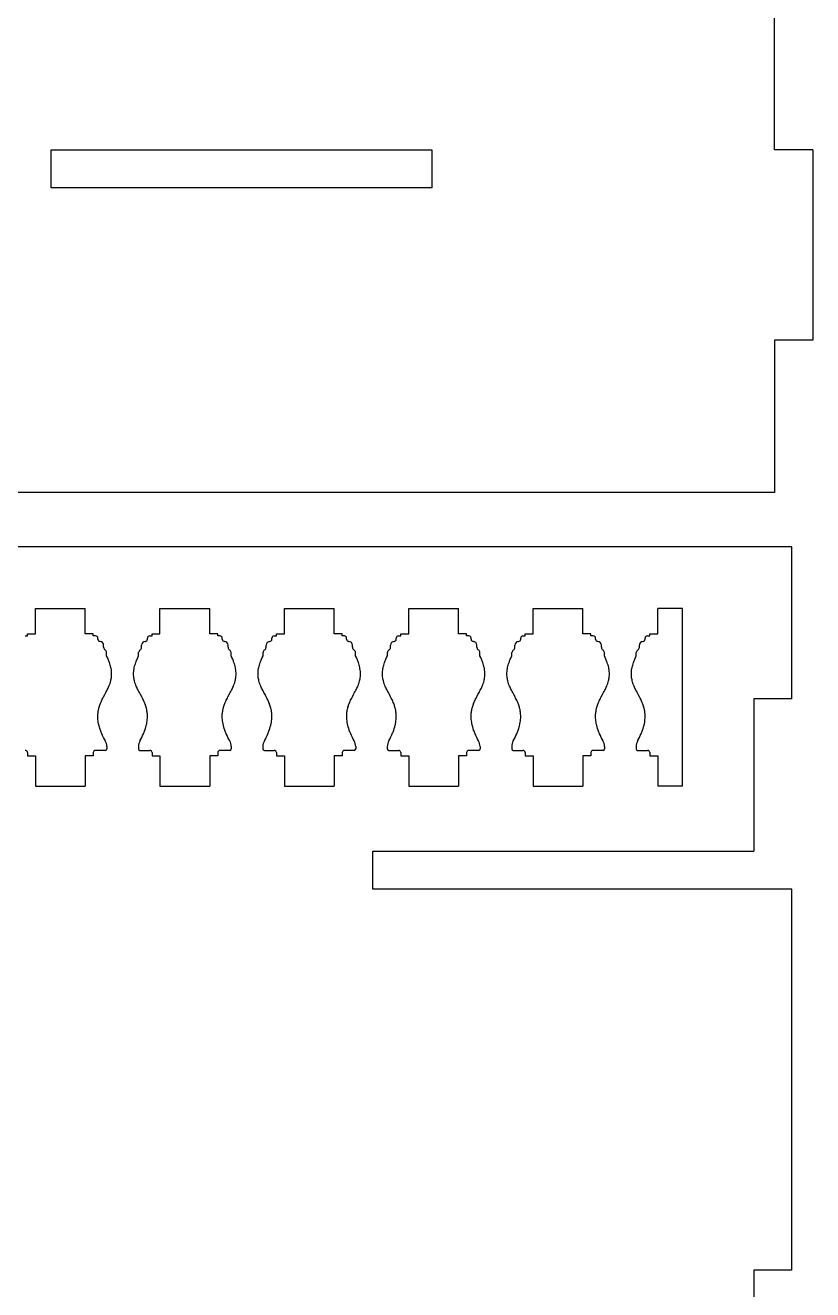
# Model space of a CAD drawing. Extents: x -442 to 263, y -399 to 649.
# Drawn here: x 83.5 to 166.2, y -325.1 to -192.2 of the extents above; entities that cross this region are included whole.
import ezdxf

# ---------------------------------------------------------------- set-up
doc = ezdxf.new("R2010")
doc.units = 0
doc.layers.get('0').update_dxf_attribs({"color": 1, "linetype": 'CONTINUOUS'})
doc.layers.add('1', color=2, linetype='CONTINUOUS')

msp = doc.modelspace()

# ---------------------------------------------------------------- linework, layer by layer
for p, q in [((162.2, -205.33), (162.2, -165.33)), ((86.2, -205.33), (126.2, -205.33)), ((86.2, -209.33), (86.2, -205.33)), ((126.2, -205.33), (126.2, -209.33)), ((166.2, -205.33), (162.2, -205.33)), ((166.2, -205.33), (166.2, -225.33)), ((126.2, -209.33), (86.2, -209.33)), ((166.2, -225.33), (162.2, -225.33)), ((162.2, -225.33), (162.2, -241.33)), ((162.2, -241.33), (10.2, -241.33)), ((164, -247.03), (4, -247.03)), ((164, -263.03), (164, -247.03)), ((84.58, -256.18), (84.58, -253.52)), ((84.58, -253.52), (89.8, -253.52)), ((89.8, -256.18), (89.8, -253.52)), ((97.64, -253.52), (102.87, -253.52)), ((97.64, -256.18), (97.64, -253.52)), ((102.87, -256.18), (102.87, -253.52)), ((110.71, -253.52), (115.94, -253.52)), ((110.71, -256.18), (110.71, -253.52)), ((115.94, -256.18), (115.94, -253.52)), ((123.78, -253.52), (129.01, -253.52)), ((123.78, -256.18), (123.78, -253.52)), ((129.01, -256.18), (129.01, -253.52)), ((136.85, -253.52), (142.07, -253.52)), ((136.85, -256.18), (136.85, -253.52)), ((142.07, -256.18), (142.07, -253.52)), ((152.53, -253.52), (149.92, -253.52)), ((149.92, -256.18), (149.92, -253.52)), ((83.5, -256.4), (83.74, -256.4)), ((83.74, -256.18), (84.58, -256.18)), ((83.74, -256.4), (83.74, -256.18)), ((90.64, -256.18), (89.8, -256.18)), ((90.64, -256.4), (90.64, -256.18)), ((90.88, -256.4), (90.64, -256.4)), ((96.57, -256.4), (96.81, -256.4)), ((96.81, -256.18), (97.64, -256.18)), ((96.81, -256.4), (96.81, -256.18)), ((103.71, -256.18), (102.87, -256.18)), ((103.71, -256.4), (103.71, -256.18)), ((103.95, -256.4), (103.71, -256.4)), ((109.64, -256.4), (109.87, -256.4)), ((109.87, -256.18), (110.71, -256.18)), ((109.87, -256.4), (109.87, -256.18)), ((116.78, -256.18), (115.94, -256.18)), ((116.78, -256.4), (116.78, -256.18)), ((117.01, -256.4), (116.78, -256.4)), ((122.7, -256.4), (122.94, -256.4)), ((122.94, -256.18), (123.78, -256.18)), ((122.94, -256.4), (122.94, -256.18)), ((129.84, -256.18), (129.01, -256.18)), ((129.84, -256.4), (129.84, -256.18)), ((130.08, -256.4), (129.84, -256.4)), ((135.77, -256.4), (136.01, -256.4)), ((136.01, -256.18), (136.85, -256.18)), ((136.01, -256.4), (136.01, -256.18)), ((142.91, -256.18), (142.07, -256.18)), ((142.91, -256.4), (142.91, -256.18)), ((143.15, -256.4), (142.91, -256.4)), ((148.84, -256.4), (149.08, -256.4)), ((149.08, -256.18), (149.92, -256.18)), ((149.08, -256.4), (149.08, -256.18)), ((91.12, -256.75), (91.12, -256.64)), ((91.36, -256.99), (91.33, -256.99)), ((91.73, -257.6), (91.73, -257.39)), ((95.72, -257.6), (95.72, -257.39)), ((96.09, -256.99), (96.12, -256.99)), ((96.33, -256.75), (96.33, -256.64)), ((104.19, -256.75), (104.19, -256.64)), ((104.43, -256.99), (104.4, -256.99)), ((104.8, -257.6), (104.8, -257.39)), ((108.79, -257.6), (108.79, -257.39)), ((109.16, -256.99), (109.19, -256.99)), ((109.4, -256.75), (109.4, -256.64)), ((117.25, -256.75), (117.25, -256.64)), ((117.49, -256.99), (117.47, -256.99)), ((117.87, -257.6), (117.87, -257.39)), ((121.85, -257.6), (121.85, -257.39)), ((122.22, -256.99), (122.25, -256.99)), ((122.46, -256.75), (122.46, -256.64)), ((130.32, -256.75), (130.32, -256.64)), ((130.56, -256.99), (130.53, -256.99)), ((130.93, -257.6), (130.93, -257.39)), ((134.92, -257.6), (134.92, -257.39)), ((135.29, -256.99), (135.32, -256.99)), ((135.53, -256.75), (135.53, -256.64)), ((143.39, -256.75), (143.39, -256.64)), ((143.63, -256.99), (143.6, -256.99)), ((144, -257.6), (144, -257.39)), ((147.99, -257.6), (147.99, -257.39)), ((148.36, -256.99), (148.39, -256.99)), ((148.6, -256.75), (148.6, -256.64)), ((92.04, -258.51), (92.04, -258.15)), ((95.4, -258.51), (95.4, -258.15)), ((105.11, -258.51), (105.11, -258.15)), ((108.47, -258.51), (108.47, -258.15)), ((118.18, -258.51), (118.18, -258.15)), ((121.54, -258.51), (121.54, -258.15)), ((131.25, -258.51), (131.25, -258.15)), ((134.61, -258.51), (134.61, -258.15)), ((144.32, -258.51), (144.32, -258.15)), ((147.67, -258.51), (147.67, -258.15)), ((160, -263.03), (160, -279.03)), ((164, -263.03), (160, -263.03)), ((92.06, -268.03), (92.06, -268.27)), ((95.38, -268.03), (95.38, -268.27)), ((105.13, -268.03), (105.13, -268.27)), ((108.45, -268.03), (108.45, -268.27)), ((118.2, -268.03), (118.2, -268.27)), ((121.52, -268.03), (121.52, -268.27)), ((131.27, -268.03), (131.27, -268.27)), ((134.59, -268.03), (134.59, -268.27)), ((144.34, -268.03), (144.34, -268.27)), ((147.65, -268.03), (147.65, -268.27)), ((83.74, -268.67), (83.74, -269)), ((83.74, -269), (84.58, -269)), ((84.58, -269), (84.58, -272.2)), ((89.8, -269), (89.8, -272.2)), ((90.64, -269), (89.8, -269)), ((90.64, -268.67), (90.64, -269)), ((91.9, -268.43), (90.88, -268.43)), ((95.54, -268.43), (96.57, -268.43)), ((96.81, -268.67), (96.81, -269)), ((96.81, -269), (97.64, -269)), ((97.64, -269), (97.64, -272.2)), ((102.87, -269), (102.87, -272.2)), ((103.71, -269), (102.87, -269)), ((103.71, -268.67), (103.71, -269)), ((104.97, -268.43), (103.95, -268.43)), ((108.61, -268.43), (109.63, -268.43)), ((109.87, -268.67), (109.87, -269)), ((109.87, -269), (110.71, -269)), ((110.71, -269), (110.71, -272.2)), ((115.94, -269), (115.94, -272.2)), ((116.78, -269), (115.94, -269)), ((116.78, -268.67), (116.78, -269)), ((118.04, -268.43), (117.02, -268.43)), ((121.68, -268.43), (122.7, -268.43)), ((122.94, -268.67), (122.94, -269)), ((122.94, -269), (123.78, -269)), ((123.78, -269), (123.78, -272.2)), ((129.01, -269), (129.01, -272.2)), ((129.84, -269), (129.01, -269)), ((129.84, -268.67), (129.84, -269)), ((131.11, -268.43), (130.08, -268.43)), ((134.75, -268.43), (135.77, -268.43)), ((136.01, -268.67), (136.01, -269)), ((136.01, -269), (136.85, -269)), ((136.85, -269), (136.85, -272.2)), ((142.07, -269), (142.07, -272.2)), ((142.91, -269), (142.07, -269)), ((142.91, -268.67), (142.91, -269)), ((144.18, -268.43), (143.15, -268.43)), ((147.81, -268.43), (148.84, -268.43)), ((149.08, -268.67), (149.08, -269)), ((149.08, -269), (149.92, -269)), ((149.92, -269), (149.92, -272.2)), ((84.58, -272.2), (89.8, -272.2)), ((97.64, -272.2), (102.87, -272.2)), ((110.71, -272.2), (115.94, -272.2)), ((123.78, -272.2), (129.01, -272.2)), ((136.85, -272.2), (142.07, -272.2)), ((152.53, -272.2), (149.92, -272.2)), ((120, -279.03), (160, -279.03)), ((120, -283.03), (120, -279.03)), ((164, -283.03), (120, -283.03)), ((164, -323.03), (164, -283.03)), ((160, -323.03), (160, -363.03)), ((164, -323.03), (160, -323.03))]:
    msp.add_line(p, q)
for points in [[(91.91, -267.43), (91.81, -267.25), (91.71, -267.07), (91.62, -266.88), (91.54, -266.7), (91.5, -266.6), (91.46, -266.5), (91.42, -266.41), (91.39, -266.31), (91.33, -266.14), (91.28, -265.97), (91.26, -265.88), (91.24, -265.79), (91.22, -265.71), (91.2, -265.63), (91.17, -265.48), (91.15, -265.34), (91.13, -265.19), (91.12, -265.04), (91.12, -264.9), (91.12, -264.75), (91.13, -264.64), (91.14, -264.52), (91.15, -264.41), (91.17, -264.3), (91.18, -264.22), (91.19, -264.15), (91.21, -264.07), (91.23, -264), (91.26, -263.89), (91.29, -263.78), (91.33, -263.67), (91.36, -263.59), (91.39, -263.51), (91.43, -263.39), (91.49, -263.27), (91.53, -263.16), (91.58, -263.06), (91.65, -262.93), (91.71, -262.81), (91.84, -262.57), (91.95, -262.36), (92.01, -262.26), (92.09, -262.11), (92.14, -262), (92.2, -261.89), (92.24, -261.79), (92.29, -261.68), (92.35, -261.54), (92.4, -261.4), (92.42, -261.32), (92.44, -261.25), (92.47, -261.14), (92.5, -261.03), (92.52, -260.92), (92.54, -260.8), (92.56, -260.67), (92.56, -260.54), (92.57, -260.4), (92.56, -260.27), (92.56, -260.13), (92.54, -259.99), (92.52, -259.84), (92.49, -259.72), (92.46, -259.59), (92.43, -259.46), (92.39, -259.33), (92.34, -259.2), (92.31, -259.11), (92.28, -259.03), (92.25, -258.94), (92.21, -258.86), (92.13, -258.68), (92.04, -258.51)], [(95.54, -267.43), (95.64, -267.25), (95.73, -267.07), (95.82, -266.88), (95.91, -266.7), (95.95, -266.6), (95.98, -266.5), (96.02, -266.41), (96.06, -266.31), (96.11, -266.14), (96.16, -265.97), (96.19, -265.88), (96.21, -265.79), (96.23, -265.71), (96.25, -265.63), (96.27, -265.48), (96.3, -265.34), (96.31, -265.19), (96.32, -265.04), (96.33, -264.9), (96.33, -264.75), (96.32, -264.64), (96.31, -264.52), (96.3, -264.41), (96.28, -264.3), (96.27, -264.22), (96.25, -264.15), (96.24, -264.07), (96.22, -264), (96.19, -263.89), (96.16, -263.78), (96.12, -263.67), (96.09, -263.59), (96.06, -263.51), (96.01, -263.39), (95.96, -263.27), (95.91, -263.16), (95.86, -263.06), (95.8, -262.93), (95.73, -262.81), (95.61, -262.57), (95.49, -262.36), (95.44, -262.26), (95.36, -262.11), (95.3, -262), (95.25, -261.89), (95.2, -261.79), (95.16, -261.68), (95.1, -261.54), (95.05, -261.4), (95.02, -261.32), (95, -261.25), (94.97, -261.14), (94.95, -261.03), (94.92, -260.92), (94.91, -260.8), (94.89, -260.67), (94.88, -260.54), (94.88, -260.4), (94.88, -260.27), (94.89, -260.13), (94.91, -259.99), (94.93, -259.84), (94.95, -259.72), (94.98, -259.59), (95.02, -259.46), (95.06, -259.33), (95.1, -259.2), (95.13, -259.11), (95.16, -259.03), (95.2, -258.94), (95.24, -258.86), (95.32, -258.68), (95.4, -258.51)], [(104.98, -267.43), (104.88, -267.25), (104.78, -267.07), (104.69, -266.88), (104.61, -266.7), (104.57, -266.6), (104.53, -266.5), (104.49, -266.41), (104.46, -266.31), (104.4, -266.14), (104.35, -265.97), (104.33, -265.88), (104.3, -265.79), (104.28, -265.71), (104.27, -265.63), (104.24, -265.48), (104.22, -265.34), (104.2, -265.19), (104.19, -265.04), (104.19, -264.9), (104.19, -264.75), (104.19, -264.64), (104.2, -264.52), (104.22, -264.41), (104.23, -264.3), (104.25, -264.22), (104.26, -264.15), (104.28, -264.07), (104.3, -264), (104.33, -263.89), (104.36, -263.78), (104.39, -263.67), (104.42, -263.59), (104.45, -263.51), (104.5, -263.39), (104.55, -263.27), (104.6, -263.16), (104.65, -263.06), (104.72, -262.93), (104.78, -262.81), (104.91, -262.57), (105.02, -262.36), (105.08, -262.26), (105.16, -262.11), (105.21, -262), (105.27, -261.89), (105.31, -261.79), (105.36, -261.68), (105.41, -261.54), (105.47, -261.4), (105.49, -261.32), (105.51, -261.25), (105.54, -261.14), (105.57, -261.03), (105.59, -260.92), (105.61, -260.8), (105.62, -260.67), (105.63, -260.54), (105.64, -260.4), (105.63, -260.27), (105.62, -260.13), (105.61, -259.99), (105.59, -259.84), (105.56, -259.72), (105.53, -259.59), (105.5, -259.46), (105.46, -259.33), (105.41, -259.2), (105.38, -259.11), (105.35, -259.03), (105.32, -258.94), (105.28, -258.86), (105.2, -258.68), (105.11, -258.51)], [(108.61, -267.43), (108.71, -267.25), (108.8, -267.07), (108.89, -266.88), (108.97, -266.7), (109.01, -266.6), (109.05, -266.5), (109.09, -266.41), (109.12, -266.31), (109.18, -266.14), (109.23, -265.97), (109.26, -265.88), (109.28, -265.79), (109.3, -265.71), (109.32, -265.63), (109.34, -265.48), (109.36, -265.34), (109.38, -265.19), (109.39, -265.04), (109.4, -264.9), (109.39, -264.75), (109.39, -264.64), (109.38, -264.52), (109.37, -264.41), (109.35, -264.3), (109.34, -264.22), (109.32, -264.15), (109.3, -264.07), (109.29, -264), (109.26, -263.89), (109.22, -263.78), (109.19, -263.67), (109.16, -263.59), (109.13, -263.51), (109.08, -263.39), (109.03, -263.27), (108.98, -263.16), (108.93, -263.06), (108.87, -262.93), (108.8, -262.81), (108.68, -262.57), (108.56, -262.36), (108.51, -262.26), (108.43, -262.11), (108.37, -262), (108.32, -261.89), (108.27, -261.79), (108.23, -261.68), (108.17, -261.54), (108.12, -261.4), (108.09, -261.32), (108.07, -261.25), (108.04, -261.14), (108.01, -261.03), (107.99, -260.92), (107.97, -260.8), (107.96, -260.67), (107.95, -260.54), (107.95, -260.4), (107.95, -260.27), (107.96, -260.13), (107.97, -259.99), (108, -259.84), (108.02, -259.72), (108.05, -259.59), (108.09, -259.46), (108.13, -259.33), (108.17, -259.2), (108.2, -259.11), (108.23, -259.03), (108.27, -258.94), (108.3, -258.86), (108.38, -258.68), (108.47, -258.51)], [(118.04, -267.43), (117.94, -267.25), (117.85, -267.07), (117.76, -266.88), (117.68, -266.7), (117.64, -266.6), (117.6, -266.5), (117.56, -266.41), (117.53, -266.31), (117.47, -266.14), (117.42, -265.97), (117.39, -265.88), (117.37, -265.79), (117.35, -265.71), (117.33, -265.63), (117.31, -265.48), (117.29, -265.34), (117.27, -265.19), (117.26, -265.04), (117.26, -264.9), (117.26, -264.75), (117.26, -264.64), (117.27, -264.52), (117.28, -264.41), (117.3, -264.3), (117.31, -264.22), (117.33, -264.15), (117.35, -264.07), (117.36, -264), (117.39, -263.89), (117.43, -263.78), (117.46, -263.67), (117.49, -263.59), (117.52, -263.51), (117.57, -263.39), (117.62, -263.27), (117.67, -263.16), (117.72, -263.06), (117.78, -262.93), (117.85, -262.81), (117.98, -262.57), (118.09, -262.36), (118.14, -262.26), (118.23, -262.11), (118.28, -262), (118.33, -261.89), (118.38, -261.79), (118.43, -261.68), (118.48, -261.54), (118.53, -261.4), (118.56, -261.32), (118.58, -261.25), (118.61, -261.14), (118.64, -261.03), (118.66, -260.92), (118.68, -260.8), (118.69, -260.67), (118.7, -260.54), (118.7, -260.4), (118.7, -260.27), (118.69, -260.13), (118.68, -259.99), (118.65, -259.84), (118.63, -259.72), (118.6, -259.59), (118.57, -259.46), (118.53, -259.33), (118.48, -259.2), (118.45, -259.11), (118.42, -259.03), (118.38, -258.94), (118.35, -258.86), (118.27, -258.68), (118.18, -258.51)], [(121.68, -267.43), (121.77, -267.25), (121.87, -267.07), (121.96, -266.88), (122.04, -266.7), (122.08, -266.6), (122.12, -266.5), (122.16, -266.41), (122.19, -266.31), (122.25, -266.14), (122.3, -265.97), (122.32, -265.88), (122.35, -265.79), (122.37, -265.71), (122.38, -265.63), (122.41, -265.48), (122.43, -265.34), (122.45, -265.19), (122.46, -265.04), (122.46, -264.9), (122.46, -264.75), (122.46, -264.64), (122.45, -264.52), (122.43, -264.41), (122.42, -264.3), (122.4, -264.22), (122.39, -264.15), (122.37, -264.07), (122.35, -264), (122.32, -263.89), (122.29, -263.78), (122.26, -263.67), (122.23, -263.59), (122.2, -263.51), (122.15, -263.39), (122.1, -263.27), (122.05, -263.16), (122, -263.06), (121.94, -262.93), (121.87, -262.81), (121.74, -262.57), (121.63, -262.36), (121.57, -262.26), (121.49, -262.11), (121.44, -262), (121.39, -261.89), (121.34, -261.79), (121.29, -261.68), (121.24, -261.54), (121.18, -261.4), (121.16, -261.32), (121.14, -261.25), (121.11, -261.14), (121.08, -261.03), (121.06, -260.92), (121.04, -260.8), (121.03, -260.67), (121.02, -260.54), (121.01, -260.4), (121.02, -260.27), (121.03, -260.13), (121.04, -259.99), (121.06, -259.84), (121.09, -259.72), (121.12, -259.59), (121.15, -259.46), (121.19, -259.33), (121.24, -259.2), (121.27, -259.11), (121.3, -259.03), (121.34, -258.94), (121.37, -258.86), (121.45, -258.68), (121.54, -258.51)], [(131.11, -267.43), (131.01, -267.25), (130.92, -267.07), (130.83, -266.88), (130.74, -266.7), (130.7, -266.6), (130.67, -266.5), (130.63, -266.41), (130.59, -266.31), (130.54, -266.14), (130.49, -265.97), (130.46, -265.88), (130.44, -265.79), (130.42, -265.71), (130.4, -265.63), (130.38, -265.48), (130.35, -265.34), (130.34, -265.19), (130.33, -265.04), (130.32, -264.9), (130.32, -264.75), (130.33, -264.64), (130.34, -264.52), (130.35, -264.41), (130.37, -264.3), (130.38, -264.22), (130.4, -264.15), (130.41, -264.07), (130.43, -264), (130.46, -263.89), (130.5, -263.78), (130.53, -263.67), (130.56, -263.59), (130.59, -263.51), (130.64, -263.39), (130.69, -263.27), (130.74, -263.16), (130.79, -263.06), (130.85, -262.93), (130.92, -262.81), (131.04, -262.57), (131.16, -262.36), (131.21, -262.26), (131.29, -262.11), (131.35, -262), (131.4, -261.89), (131.45, -261.79), (131.49, -261.68), (131.55, -261.54), (131.6, -261.4), (131.63, -261.32), (131.65, -261.25), (131.68, -261.14), (131.7, -261.03), (131.73, -260.92), (131.74, -260.8), (131.76, -260.67), (131.77, -260.54), (131.77, -260.4), (131.77, -260.27), (131.76, -260.13), (131.74, -259.99), (131.72, -259.84), (131.7, -259.72), (131.67, -259.59), (131.63, -259.46), (131.59, -259.33), (131.55, -259.2), (131.52, -259.11), (131.49, -259.03), (131.45, -258.94), (131.41, -258.86), (131.34, -258.68), (131.25, -258.51)], [(134.74, -267.43), (134.84, -267.25), (134.94, -267.07), (135.03, -266.88), (135.11, -266.7), (135.15, -266.6), (135.19, -266.5), (135.23, -266.41), (135.26, -266.31), (135.32, -266.14), (135.37, -265.97), (135.39, -265.88), (135.41, -265.79), (135.43, -265.71), (135.45, -265.63), (135.48, -265.48), (135.5, -265.34), (135.52, -265.19), (135.53, -265.04), (135.53, -264.9), (135.53, -264.75), (135.52, -264.64), (135.52, -264.52), (135.5, -264.41), (135.49, -264.3), (135.47, -264.22), (135.46, -264.15), (135.44, -264.07), (135.42, -264), (135.39, -263.89), (135.36, -263.78), (135.32, -263.67), (135.3, -263.59), (135.26, -263.51), (135.22, -263.39), (135.17, -263.27), (135.12, -263.16), (135.07, -263.06), (135, -262.93), (134.94, -262.81), (134.81, -262.57), (134.7, -262.36), (134.64, -262.26), (134.56, -262.11), (134.51, -262), (134.45, -261.89), (134.41, -261.79), (134.36, -261.68), (134.3, -261.54), (134.25, -261.4), (134.23, -261.32), (134.21, -261.25), (134.18, -261.14), (134.15, -261.03), (134.13, -260.92), (134.11, -260.8), (134.1, -260.67), (134.09, -260.54), (134.08, -260.4), (134.09, -260.27), (134.1, -260.13), (134.11, -259.99), (134.13, -259.84), (134.16, -259.72), (134.19, -259.59), (134.22, -259.46), (134.26, -259.33), (134.31, -259.2), (134.34, -259.11), (134.37, -259.03), (134.4, -258.94), (134.44, -258.86), (134.52, -258.68), (134.61, -258.51)], [(144.18, -267.43), (144.08, -267.25), (143.99, -267.07), (143.9, -266.88), (143.81, -266.7), (143.77, -266.6), (143.73, -266.5), (143.7, -266.41), (143.66, -266.31), (143.61, -266.14), (143.55, -265.97), (143.53, -265.88), (143.51, -265.79), (143.49, -265.71), (143.47, -265.63), (143.44, -265.48), (143.42, -265.34), (143.41, -265.19), (143.4, -265.04), (143.39, -264.9), (143.39, -264.75), (143.4, -264.64), (143.41, -264.52), (143.42, -264.41), (143.44, -264.3), (143.45, -264.22), (143.47, -264.15), (143.48, -264.07), (143.5, -264), (143.53, -263.89), (143.56, -263.78), (143.6, -263.67), (143.63, -263.59), (143.66, -263.51), (143.71, -263.39), (143.76, -263.27), (143.81, -263.16), (143.86, -263.06), (143.92, -262.93), (143.98, -262.81), (144.11, -262.57), (144.22, -262.36), (144.28, -262.26), (144.36, -262.11), (144.42, -262), (144.47, -261.89), (144.52, -261.79), (144.56, -261.68), (144.62, -261.54), (144.67, -261.4), (144.69, -261.32), (144.72, -261.25), (144.75, -261.14), (144.77, -261.03), (144.8, -260.92), (144.81, -260.8), (144.83, -260.67), (144.84, -260.54), (144.84, -260.4), (144.84, -260.27), (144.83, -260.13), (144.81, -259.99), (144.79, -259.84), (144.77, -259.72), (144.74, -259.59), (144.7, -259.46), (144.66, -259.33), (144.62, -259.2), (144.59, -259.11), (144.55, -259.03), (144.52, -258.94), (144.48, -258.86), (144.4, -258.68), (144.32, -258.51)], [(147.81, -267.43), (147.91, -267.25), (148.01, -267.07), (148.09, -266.88), (148.18, -266.7), (148.22, -266.6), (148.26, -266.5), (148.29, -266.41), (148.33, -266.31), (148.39, -266.14), (148.44, -265.97), (148.46, -265.88), (148.48, -265.79), (148.5, -265.71), (148.52, -265.63), (148.55, -265.48), (148.57, -265.34), (148.58, -265.19), (148.6, -265.04), (148.6, -264.9), (148.6, -264.75), (148.59, -264.64), (148.58, -264.52), (148.57, -264.41), (148.55, -264.3), (148.54, -264.22), (148.53, -264.15), (148.51, -264.07), (148.49, -264), (148.46, -263.89), (148.43, -263.78), (148.39, -263.67), (148.36, -263.59), (148.33, -263.51), (148.28, -263.39), (148.23, -263.27), (148.19, -263.16), (148.14, -263.06), (148.07, -262.93), (148.01, -262.81), (147.88, -262.57), (147.77, -262.36), (147.71, -262.26), (147.63, -262.11), (147.57, -262), (147.52, -261.89), (147.47, -261.79), (147.43, -261.68), (147.37, -261.54), (147.32, -261.4), (147.3, -261.32), (147.27, -261.25), (147.24, -261.14), (147.22, -261.03), (147.2, -260.92), (147.18, -260.8), (147.16, -260.67), (147.15, -260.54), (147.15, -260.4), (147.15, -260.27), (147.16, -260.13), (147.18, -259.99), (147.2, -259.84), (147.23, -259.72), (147.26, -259.59), (147.29, -259.46), (147.33, -259.33), (147.37, -259.2), (147.4, -259.11), (147.44, -259.03), (147.47, -258.94), (147.51, -258.86), (147.59, -258.68), (147.67, -258.51)]]:
    msp.add_lwpolyline(points)
for centre, radius, start, end in [((90.88, -256.64), 0.24, 0, 90), ((96.57, -256.64), 0.24, 90, 180), ((103.95, -256.64), 0.24, 0, 90), ((109.64, -256.64), 0.24, 90, 180), ((117.01, -256.64), 0.24, 0, 90), ((122.7, -256.64), 0.24, 90, 180), ((130.08, -256.64), 0.24, 0, 90), ((135.77, -256.64), 0.24, 90, 180), ((143.15, -256.64), 0.24, 0, 90), ((148.84, -256.64), 0.24, 90, 180), ((91.36, -256.75), 0.24, 180, 270), ((91.33, -257.39), 0.4, 0, 90), ((92.05, -257.6), 0.32, 180, 239.4591), ((95.4, -257.6), 0.32, 300.5409, 0), ((96.12, -257.39), 0.4, 90, 180), ((96.09, -256.75), 0.24, 270, 0), ((104.43, -256.75), 0.24, 180, 270), ((104.4, -257.39), 0.4, 0, 90), ((105.12, -257.6), 0.32, 180, 239.4591), ((108.47, -257.6), 0.32, 300.5409, 0), ((109.19, -257.39), 0.4, 90, 180), ((109.16, -256.75), 0.24, 270, 0), ((117.49, -256.75), 0.24, 180, 270), ((117.47, -257.39), 0.4, 0, 90), ((118.19, -257.6), 0.32, 180, 239.4591), ((121.53, -257.6), 0.32, 300.5409, 0), ((122.25, -257.39), 0.4, 90, 180), ((122.22, -256.75), 0.24, 270, 0), ((130.56, -256.75), 0.24, 180, 270), ((130.53, -257.39), 0.4, 0, 90), ((131.25, -257.6), 0.32, 180, 239.4591), ((134.6, -257.6), 0.32, 300.5409, 0), ((135.32, -257.39), 0.4, 90, 180), ((135.29, -256.75), 0.24, 270, 0), ((143.63, -256.75), 0.24, 180, 270), ((143.6, -257.39), 0.4, 0, 90), ((144.32, -257.6), 0.32, 180, 239.4591), ((147.67, -257.6), 0.32, 300.5409, 0), ((148.39, -257.39), 0.4, 90, 180), ((148.36, -256.75), 0.24, 270, 0), ((91.72, -258.15), 0.32, 0, 59.459), ((95.72, -258.15), 0.32, 120.541, 180), ((104.79, -258.15), 0.32, 0, 59.459), ((108.79, -258.15), 0.32, 120.541, 180), ((117.86, -258.15), 0.32, 0, 59.459), ((121.86, -258.15), 0.32, 120.541, 180), ((130.93, -258.15), 0.32, 0, 59.459), ((134.93, -258.15), 0.32, 120.541, 180), ((144, -258.15), 0.32, 0, 59.459), ((147.99, -258.15), 0.32, 120.541, 180), ((91.9, -268.27), 0.16, 270, 0), ((90.87, -268.03), 1.19, 0, 29.7471), ((96.58, -268.03), 1.19, 150.2529, 180), ((95.54, -268.27), 0.16, 180, 270), ((104.97, -268.27), 0.16, 270, 0), ((103.94, -268.03), 1.19, 0, 29.7471), ((109.64, -268.03), 1.19, 150.2529, 180), ((108.61, -268.27), 0.16, 180, 270), ((117.01, -268.03), 1.19, 0, 29.7471), ((118.04, -268.27), 0.16, 270, 0), ((122.71, -268.03), 1.19, 150.2529, 180), ((121.68, -268.27), 0.16, 180, 270), ((130.07, -268.03), 1.19, 0, 29.7471), ((131.11, -268.27), 0.16, 270, 0), ((135.78, -268.03), 1.19, 150.2529, 180), ((134.75, -268.27), 0.16, 180, 270), ((143.14, -268.03), 1.19, 0, 29.7471), ((144.18, -268.27), 0.16, 270, 0), ((148.85, -268.03), 1.19, 150.2529, 180), ((147.81, -268.27), 0.16, 180, 270), ((83.5, -268.67), 0.24, 0, 90), ((90.88, -268.67), 0.24, 90, 180), ((96.57, -268.67), 0.24, 0, 90), ((103.95, -268.67), 0.24, 90, 180), ((109.63, -268.67), 0.24, 0, 90), ((117.02, -268.67), 0.24, 90, 180), ((122.7, -268.67), 0.24, 0, 90), ((130.08, -268.67), 0.24, 90, 180), ((135.77, -268.67), 0.24, 0, 90), ((143.15, -268.67), 0.24, 90, 180), ((148.84, -268.67), 0.24, 0, 90)]:
    msp.add_arc(centre, radius, start, end)
at = {"layer": '1'}
msp.add_line((152.53, -272.2), (152.53, -253.52), dxfattribs=at)

doc.saveas('drawing.dxf')
